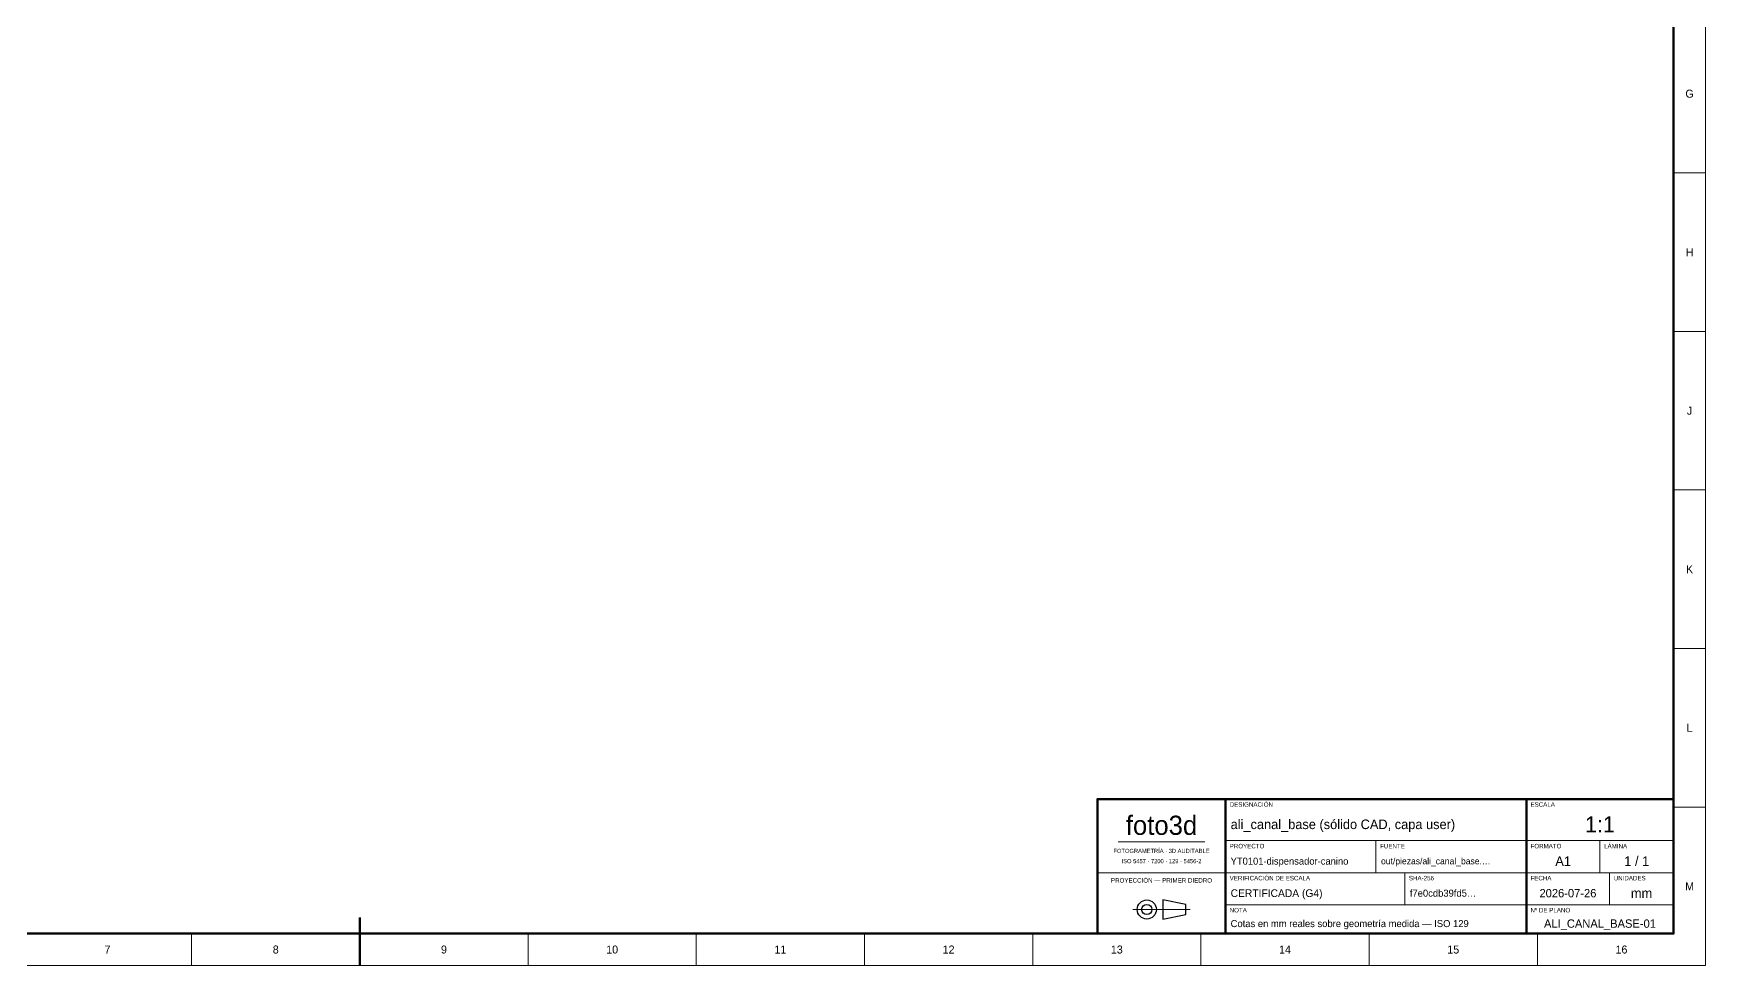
# Model space of a CAD drawing. Header units: millimetres. Extents: x 0 to 841, y 0 to 594.
# Drawn here: x 319 to 841, y 0 to 291 of the extents above; entities that cross this region are included whole.
import ezdxf
from ezdxf.enums import TextEntityAlignment as Align

# ---------------------------------------------------------------- set-up
doc = ezdxf.new("R2010")
doc.units = ezdxf.units.MM
for name, color, linetype, lineweight in [('FINA', 7, 'CONTINUOUS', 18), ('NORMA', 7, 'CONTINUOUS', 70), ('TEXTO', 7, 'CONTINUOUS', 25)]:
    doc.layers.add(name, color=color, linetype=linetype, lineweight=lineweight)

msp = doc.modelspace()

# ---------------------------------------------------------------- linework, layer by layer
at = {"layer": 'FINA'}
for p, q in [((831, 247.5), (841, 247.5)), ((831, 198), (841, 198)), ((831, 148.5), (841, 148.5)), ((831, 99), (841, 99)), ((831, 49.5), (841, 49.5)), ((657.5, 38.6), (684.5, 38.6)), ((691, 39), (785, 39)), ((738, 29), (738, 39)), ((785, 39), (831, 39)), ((808, 29), (808, 39)), ((651, 29), (691, 29)), ((691, 29), (785, 29)), ((747, 19), (747, 29)), ((785, 29), (831, 29)), ((811, 19), (811, 29)), ((662.03, 17.5), (679.97, 17.5)), ((691, 19), (785, 19)), ((785, 19), (831, 19)), ((367.94, 0), (367.94, 10)), ((420.5, 0), (420.5, 10)), ((473.06, 0), (473.06, 10)), ((525.62, 0), (525.62, 10)), ((578.19, 0), (578.19, 10)), ((630.75, 0), (630.75, 10)), ((683.31, 0), (683.31, 10)), ((735.88, 0), (735.88, 10)), ((788.44, 0), (788.44, 10))]:
    msp.add_line(p, q, dxfattribs=at)
msp.add_lwpolyline([(0, 0), (841, 0), (841, 594), (0, 594)], close=True, dxfattribs=at)
at = {"layer": 'NORMA'}
for p, q in [((691, 10), (691, 52)), ((785, 10), (785, 52)), ((420.5, 0), (420.5, 15))]:
    msp.add_line(p, q, dxfattribs=at)
for points in [[(20, 10), (831, 10), (831, 584), (20, 584)], [(651, 10), (831, 10), (831, 52), (651, 52)]]:
    msp.add_lwpolyline(points, close=True, dxfattribs=at)
at = {"layer": 'TEXTO'}
msp.add_lwpolyline([(671.46, 14.51), (678.59, 15.89), (678.59, 19.11), (671.46, 20.49)], close=True, dxfattribs=at)
for radius in [2.99, 1.61]:
    msp.add_circle((666.4, 17.5), radius, dxfattribs=at)

# ---------------------------------------------------------------- texts
for s, height, p in [('G', 2.5, (836, 272.25)), ('H', 2.5, (836, 222.75)), ('J', 2.5, (836, 173.25)), ('K', 2.5, (836, 123.75)), ('L', 2.5, (836, 74.25)), ('foto3d', 6, (671, 43.8)), ('1:1', 5, (808, 44.1)), ('FOTOGRAMETRÍA · 3D AUDITABLE', 1.3, (671, 35.8)), ('ISO 5457 · 7200 · 129 · 5456-2', 1.3, (671, 32.6)), ('A1', 3, (796.5, 32.6)), ('1 / 1', 3, (819.5, 32.6)), ('PROYECCIÓN — PRIMER DIEDRO', 1.4, (671, 26.6)), ('2026-07-26', 2.6, (798, 22.6)), ('mm', 3, (821, 22.6)), ('M', 2.5, (836, 24.75)), ('ALI_CANAL_BASE-01', 2.6, (808, 13.1)), ('7', 2.5, (341.66, 5)), ('8', 2.5, (394.22, 5)), ('9', 2.5, (446.78, 5)), ('10', 2.5, (499.34, 5)), ('11', 2.5, (551.91, 5)), ('12', 2.5, (604.47, 5)), ('13', 2.5, (657.03, 5)), ('14', 2.5, (709.59, 5)), ('15', 2.5, (762.16, 5)), ('16', 2.5, (814.72, 5))]:
    msp.add_text(s, height=height, dxfattribs=at).set_placement(p, align=Align.MIDDLE_CENTER)
for s, p in [('DESIGNACIÓN', (692.3, 49.6)), ('ESCALA', (786.3, 49.6)), ('PROYECTO', (692.3, 36.6)), ('FUENTE', (739.3, 36.6)), ('FORMATO', (786.3, 36.6)), ('LÁMINA', (809.3, 36.6)), ('VERIFICACIÓN DE ESCALA', (692.3, 26.6)), ('SHA-256', (748.3, 26.6)), ('FECHA', (786.3, 26.6)), ('UNIDADES', (812.3, 26.6)), ('NOTA', (692.3, 16.6)), ('Nº DE PLANO', (786.3, 16.6))]:
    msp.add_text(s, height=1.4, dxfattribs=at).set_placement(p)
for s, height, p in [('ali_canal_base (sólido CAD, capa user)', 2.9868, (692.6, 44.1)), ('YT0101-dispensador-canino', 2.19, (692.6, 32.6)), ('out/piezas/ali_canal_base.…', 2, (739.6, 32.6)), ('CERTIFICADA (G4)', 2.4, (692.6, 22.6)), ('f7e0cdb39fd5…', 2.2, (748.6, 22.6)), ('Cotas en mm reales sobre geometría medida — ISO 129', 2.2, (692.6, 13.1))]:
    msp.add_text(s, height=height, dxfattribs=at).set_placement(p, align=Align.MIDDLE_LEFT)

doc.saveas('drawing.dxf')
